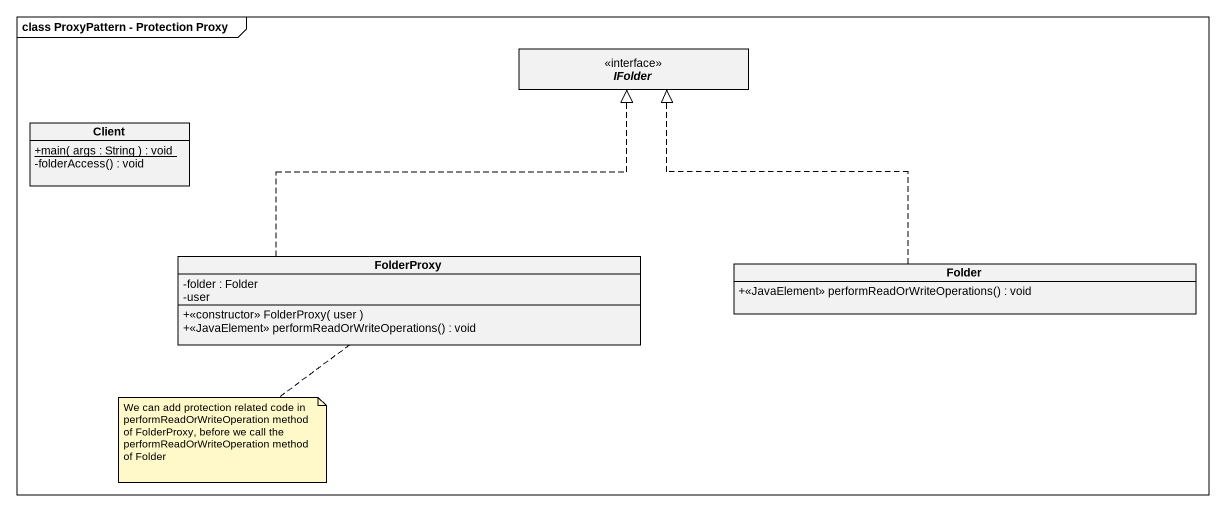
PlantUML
@startuml
mainframe class ProxyPattern - Protection Proxy
hide circle
hide empty members
skinparam classAttributeIconSize 0
interface IFolder
class Client {
  {static} +main( args : String ) : void
  -folderAccess() : void
}
class FolderProxy {
  -folder : Folder
  -user
  +<<constructor>> FolderProxy( user )
  +<<JavaElement>> performReadOrWriteOperations() : void
}
class "Folder" as Folder_ {
  +<<JavaElement>> performReadOrWriteOperations() : void
}
FolderProxy .up.|> IFolder
Folder_ .up.|> IFolder
note bottom of FolderProxy : We can add protection related code in performReadOrWriteOperation method of FolderProxy, before we call the performReadOrWriteOperation method of Folder
@enduml
